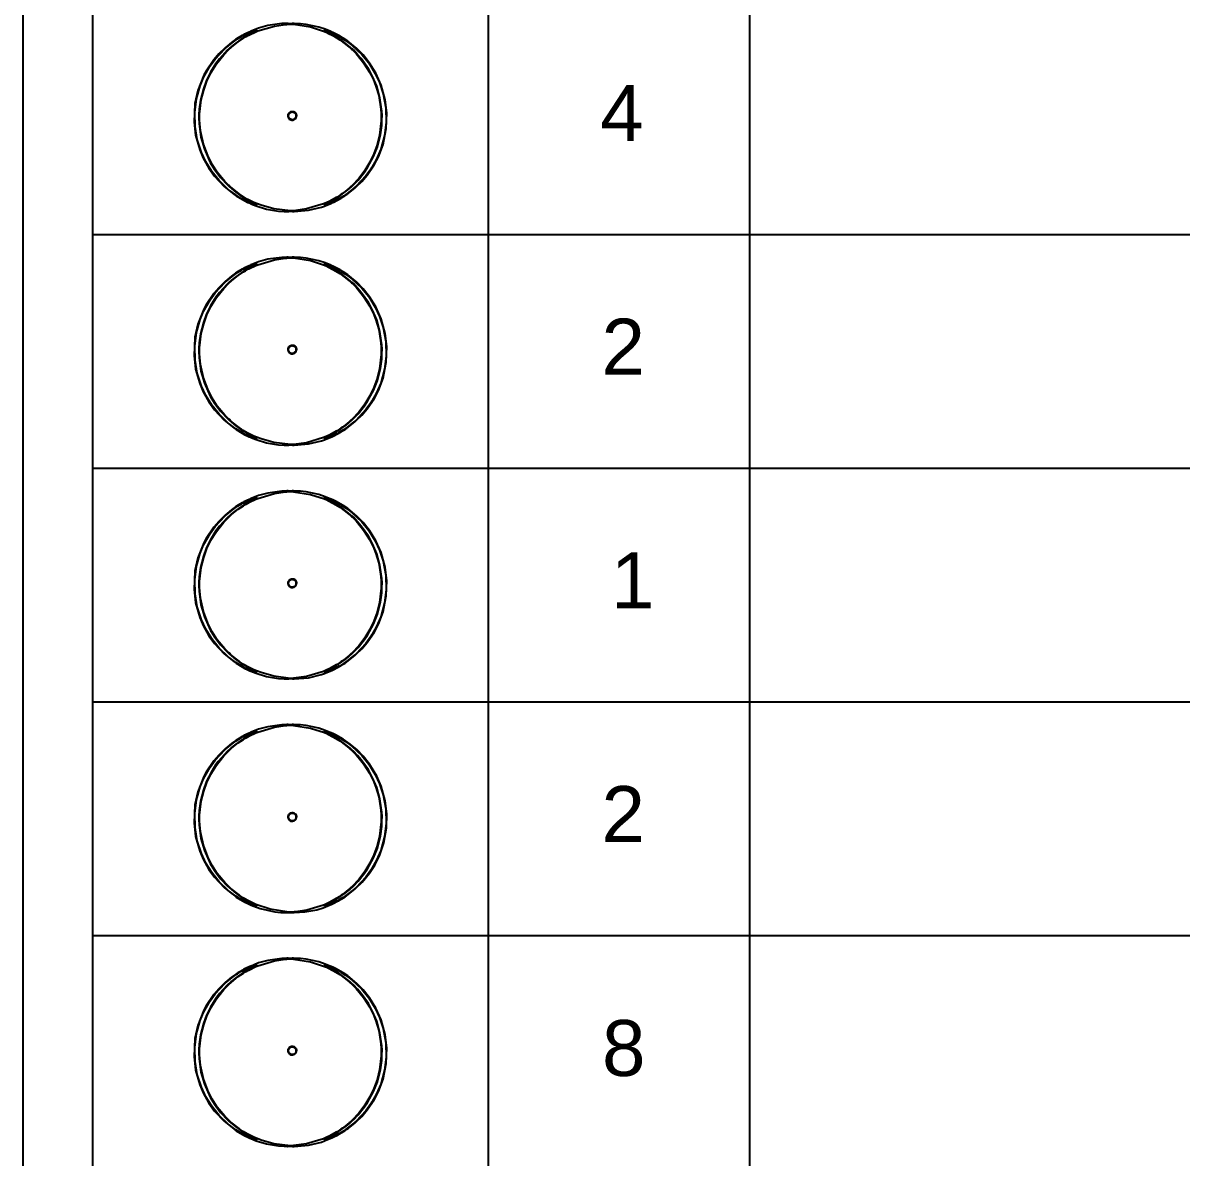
# Model space of a CAD drawing. Header units: millimetres. Extents: x 0 to 135, y -17 to 120.
# Drawn here: x 0 to 7.62, y 72.75 to 80.21 of the extents above; entities that cross this region are included whole.
import ezdxf

# ---------------------------------------------------------------- set-up
doc = ezdxf.new("R2010")
doc.units = ezdxf.units.MM
doc.layers.add('Plan View', color=7, linetype='Continuous')
doc.layers.add('Plant Legend', color=7, linetype='Continuous')
picture_1 = doc.add_image_def('image1.jpg', size_in_pixel=(8192, 8192))

# ---------------------------------------------------------------- blocks, each defined once
blk = doc.blocks.new('1')
at = {"flags": 1}
for tag in ['Export Name', 'Export Layer']:
    blk.add_attdef(tag, (0, 0), '', height=0.0254, dxfattribs=at)
at = {"layer": 'Plan View'}
image = blk.add_image(picture_1, insert=(0, 0), size_in_units=(120, 120), dxfattribs=dict(at, fade=50))
image.dxf.flags = 7
blk = doc.blocks.new('422')
at = {"layer": 'Plant Legend'}
for points in [[(0.4583, 119.2984), (21.053, 119.2984), (21.053, 6.5593), (0.4583, 6.5593)], [(1.7394, 78.9726), (1.7485, 78.9728), (1.7578, 78.9746), (1.7632, 78.9745), (1.7725, 78.9725), (1.7819, 78.9727), (1.8782, 78.9808), (1.9624, 79.001), (1.9825, 79.0088), (2.0066, 79.0189), (2.0083, 79.0194), (2.0189, 79.0235), (2.028, 79.0279), (2.0308, 79.0288), (2.044, 79.0343), (2.0644, 79.0449), (2.0925, 79.0609), (2.0975, 79.0644), (2.1176, 79.077), (2.1243, 79.0816), (2.1297, 79.085), (2.1376, 79.0909), (2.1844, 79.1282), (2.1911, 79.1348), (2.2272, 79.1696), (2.2634, 79.212), (2.3089, 79.2789), (2.3369, 79.3325), (2.3678, 79.414), (2.3892, 79.5183), (2.3929, 79.6212), (2.3823, 79.7082), (2.3556, 79.8045), (2.3208, 79.8821), (2.2794, 79.9489), (2.2363, 80.0024), (2.1951, 80.0443), (2.135, 80.0934), (2.1054, 80.1134), (2.0908, 80.1219), (2.0855, 80.1255), (2.0587, 80.1402), (2.0547, 80.142), (2.0373, 80.1509), (2.0306, 80.1535), (2.0253, 80.1552), (2.0238, 80.1562), (2.0091, 80.1629), (1.9865, 80.1716), (1.9451, 80.1865), (1.8621, 80.204), (1.8247, 80.208), (1.7819, 80.2088), (1.7766, 80.2097), (1.7699, 80.2096), (1.7605, 80.2078), (1.7538, 80.2077), (1.7445, 80.2097), (1.7351, 80.2095), (1.7017, 80.2086), (1.6094, 80.1958), (1.5479, 80.1789), (1.5154, 80.1655), (1.5104, 80.1633), (1.4983, 80.1589), (1.4917, 80.1554), (1.4524, 80.1375), (1.4449, 80.1328), (1.4246, 80.1214), (1.4155, 80.1155), (1.3978, 80.104), (1.3713, 80.0853), (1.3293, 80.0505), (1.3259, 80.0474), (1.2868, 80.0091), (1.2547, 79.9716), (1.2042, 79.8966), (1.1892, 79.8687), (1.1492, 79.7684), (1.1303, 79.6828), (1.1241, 79.5611), (1.1347, 79.4741), (1.1614, 79.3778), (1.1841, 79.3242), (1.2216, 79.2572), (1.259, 79.2051), (1.3219, 79.138), (1.3874, 79.0849), (1.4021, 79.0753), (1.4115, 79.0689), (1.4583, 79.0421), (1.477, 79.0326), (1.4863, 79.0288), (1.4917, 79.027), (1.4984, 79.0234), (1.5332, 79.0095), (1.6, 78.9885), (1.6789, 78.9755), (1.7164, 78.9732), (1.7351, 78.9735)], [(1.7578, 78.9765), (1.6495, 78.9902), (1.5653, 79.0142), (1.5184, 79.0319), (1.4917, 79.0453), (1.4902, 79.0462), (1.4743, 79.0547), (1.4476, 79.0706), (1.4275, 79.084), (1.4207, 79.089), (1.374, 79.1253), (1.366, 79.1319), (1.3564, 79.1411), (1.3526, 79.1441), (1.3267, 79.1706), (1.2773, 79.2308), (1.2437, 79.2829), (1.2143, 79.3404), (1.186, 79.4166), (1.167, 79.5036), (1.1607, 79.5744), (1.1608, 79.6132), (1.1716, 79.7068), (1.1876, 79.771), (1.2089, 79.8299), (1.2355, 79.8847), (1.2716, 79.9436), (1.3196, 80.0037), (1.3526, 80.0379), (1.37, 80.0538), (1.4155, 80.0899), (1.4489, 80.1125), (1.4623, 80.1209), (1.4827, 80.1321), (1.4837, 80.1328), (1.5305, 80.1554), (1.5439, 80.1604), (1.6535, 80.1928), (1.711, 80.2017), (1.7592, 80.2056), (1.7779, 80.2046), (1.8902, 80.1869), (1.9825, 80.1569), (2.0012, 80.149), (2.0052, 80.1468), (2.0427, 80.1275), (2.0841, 80.1023), (2.0922, 80.096), (2.143, 80.0569), (2.1523, 80.049), (2.1604, 80.0412), (2.1644, 80.0381), (2.1903, 80.0117), (2.2397, 79.9516), (2.2785, 79.8901), (2.3016, 79.8446), (2.3205, 79.7978), (2.3392, 79.7349), (2.3537, 79.6467), (2.3556, 79.6157), (2.3562, 79.5691), (2.3454, 79.4755), (2.3295, 79.4113), (2.3081, 79.3524), (2.2816, 79.2976), (2.2482, 79.2428), (2.2081, 79.1906), (2.1644, 79.1443), (2.1561, 79.1371), (2.1496, 79.1304), (2.1443, 79.1264), (2.1176, 79.1045), (2.1002, 79.0914), (2.0907, 79.085), (2.0654, 79.0681), (2.06, 79.0649), (2.0173, 79.0413), (1.9985, 79.0319), (1.9758, 79.0226), (1.8635, 78.9894), (1.7779, 78.9777)], [(1.5278, 79.0164), (1.5091, 79.0226), (1.4917, 79.0293), (1.469, 79.0409), (1.4609, 79.0442), (1.4502, 79.0502), (1.4382, 79.0569), (1.3981, 79.0815), (1.3553, 79.1134), (1.3497, 79.1184), (1.2894, 79.1759), (1.241, 79.2361), (1.2022, 79.299), (1.1726, 79.3618), (1.1456, 79.4461), (1.1313, 79.5316), (1.1291, 79.6239), (1.1409, 79.7149), (1.1649, 79.8005), (1.1874, 79.8539), (1.23, 79.9302), (1.2633, 79.9756), (1.3285, 80.046), (1.374, 80.0831), (1.4021, 80.1032), (1.4101, 80.1086), (1.4369, 80.1247), (1.4436, 80.1282), (1.4917, 80.1526), (1.4984, 80.1551), (1.5091, 80.1599), (1.5171, 80.1625), (1.5305, 80.1665), (1.5332, 80.1665), (1.5345, 80.166), (1.5352, 80.1655), (1.5345, 80.1641), (1.5332, 80.1626), (1.5265, 80.1585), (1.4777, 80.1334), (1.4528, 80.1187), (1.3981, 80.0811), (1.3927, 80.0767), (1.37, 80.0582), (1.366, 80.0541), (1.3566, 80.0465), (1.3513, 80.0409), (1.3419, 80.0331), (1.2924, 79.9781), (1.2683, 79.9462), (1.2323, 79.8887), (1.2067, 79.8366), (1.1854, 79.7803), (1.1667, 79.7055), (1.1584, 79.6453), (1.1567, 79.6092), (1.1561, 79.5771), (1.157, 79.5664), (1.1574, 79.549), (1.1698, 79.4608), (1.1923, 79.3819), (1.2309, 79.296), (1.259, 79.2493), (1.2991, 79.1959), (1.3433, 79.1478), (1.3554, 79.1371), (1.3981, 79.1009), (1.4222, 79.0834), (1.4329, 79.0767), (1.4463, 79.0676), (1.4516, 79.0645), (1.4704, 79.0529), (1.481, 79.0472), (1.5318, 79.0207), (1.5333, 79.0194), (1.5344, 79.0181), (1.5345, 79.0166), (1.5332, 79.0158), (1.5291, 79.016)], [(1.9825, 79.0163), (1.982, 79.0168), (1.9825, 79.0182), (1.9878, 79.0223), (2.0012, 79.0293), (2.0416, 79.0502), (2.0587, 79.0604), (2.0643, 79.0636), (2.0694, 79.067), (2.0748, 79.0703), (2.1189, 79.1011), (2.1243, 79.1055), (2.147, 79.124), (2.151, 79.1281), (2.1577, 79.1332), (2.1671, 79.1425), (2.1738, 79.1478), (2.2032, 79.1789), (2.246, 79.2321), (2.266, 79.2616), (2.3051, 79.3337), (2.3304, 79.3979), (2.3504, 79.4768), (2.3587, 79.5383), (2.3605, 79.5744), (2.3609, 79.6052), (2.3596, 79.6333), (2.3475, 79.7202), (2.3262, 79.7966), (2.2992, 79.8606), (2.2714, 79.9118), (2.2244, 79.9783), (2.2005, 80.0064), (2.1722, 80.0358), (2.1629, 80.0438), (2.159, 80.0479), (2.1508, 80.0545), (2.0971, 80.0973), (2.0801, 80.1085), (2.0439, 80.1308), (2.032, 80.1375), (1.9865, 80.1606), (1.9837, 80.1629), (1.9826, 80.1642), (1.9827, 80.1655), (1.9838, 80.1663), (1.9852, 80.1666), (1.9878, 80.1662), (2.0146, 80.1569), (2.0253, 80.1529), (2.028, 80.1515), (2.0388, 80.1455), (2.0534, 80.1394), (2.0641, 80.1334), (2.0721, 80.1291), (2.0761, 80.1267), (2.0908, 80.1185), (2.1216, 80.0986), (2.163, 80.0676), (2.2276, 80.0064), (2.2731, 79.9502), (2.3162, 79.8807), (2.3444, 79.8205), (2.3687, 79.747), (2.3854, 79.6547), (2.388, 79.5597), (2.3773, 79.4728), (2.3522, 79.3819), (2.3243, 79.3177), (2.2936, 79.2628), (2.287, 79.2521), (2.2538, 79.2067), (2.1885, 79.1362), (2.1826, 79.1318), (2.1764, 79.1258), (2.1323, 79.0912), (2.1069, 79.0736), (2.0801, 79.0575), (2.0681, 79.0508), (2.024, 79.0291), (2.0052, 79.0213), (1.9878, 79.016), (1.9852, 79.0157), (1.9838, 79.0158)], [(1.7665, 79.5744), (1.7732, 79.5744), (1.7839, 79.5771), (1.7899, 79.5814), (1.7939, 79.5852), (1.7966, 79.5892), (1.7993, 79.5977), (1.7994, 79.6052), (1.7972, 79.6132), (1.795, 79.6172), (1.7926, 79.6201), (1.7885, 79.6239), (1.7846, 79.6266), (1.7806, 79.6283), (1.7752, 79.6293), (1.7652, 79.6293), (1.7592, 79.6276), (1.7508, 79.6226), (1.7468, 79.6186), (1.7443, 79.6146), (1.742, 79.6079), (1.7415, 79.5999), (1.7432, 79.5918), (1.7445, 79.589), (1.7471, 79.5851), (1.7511, 79.5811), (1.7566, 79.5771), (1.7605, 79.5755), (1.7632, 79.5749)], [(1.7645, 79.577), (1.7592, 79.5793), (1.7538, 79.5831), (1.751, 79.5865), (1.7478, 79.5932), (1.7466, 79.5985), (1.7466, 79.6052), (1.7477, 79.6105), (1.7511, 79.6174), (1.7552, 79.6222), (1.7592, 79.6248), (1.7618, 79.6263), (1.7645, 79.6273), (1.7685, 79.6279), (1.7752, 79.6275), (1.7766, 79.6272), (1.7832, 79.6236), (1.7878, 79.6199), (1.7907, 79.6159), (1.7932, 79.6105), (1.7944, 79.6052), (1.7945, 79.5999), (1.7931, 79.5932), (1.7907, 79.5878), (1.7879, 79.5838), (1.7819, 79.5791), (1.7792, 79.5775), (1.7776, 79.5771), (1.7766, 79.5766), (1.7712, 79.576), (1.7672, 79.5762), (1.7659, 79.5764)], [(1.7394, 77.4351), (1.7485, 77.4353), (1.7578, 77.4371), (1.7632, 77.437), (1.7725, 77.4351), (1.7819, 77.4352), (1.8782, 77.4433), (1.9624, 77.4635), (1.9825, 77.4713), (2.0066, 77.4814), (2.0083, 77.4819), (2.0189, 77.486), (2.028, 77.4904), (2.0308, 77.4913), (2.044, 77.4968), (2.0644, 77.5074), (2.0925, 77.5234), (2.0975, 77.5269), (2.1176, 77.5395), (2.1243, 77.5441), (2.1297, 77.5475), (2.1376, 77.5534), (2.1844, 77.5907), (2.1911, 77.5973), (2.2272, 77.6321), (2.2634, 77.6745), (2.3089, 77.7414), (2.3369, 77.795), (2.3678, 77.8765), (2.3892, 77.9808), (2.3929, 78.0837), (2.3823, 78.1707), (2.3556, 78.267), (2.3208, 78.3446), (2.2794, 78.4114), (2.2363, 78.4649), (2.1951, 78.5068), (2.135, 78.5559), (2.1054, 78.5759), (2.0908, 78.5844), (2.0855, 78.588), (2.0587, 78.6027), (2.0547, 78.6045), (2.0373, 78.6134), (2.0306, 78.6161), (2.0253, 78.6177), (2.0238, 78.6187), (2.0091, 78.6254), (1.9865, 78.6341), (1.9451, 78.649), (1.8621, 78.6665), (1.8247, 78.6705), (1.7819, 78.6713), (1.7766, 78.6722), (1.7699, 78.6721), (1.7605, 78.6703), (1.7538, 78.6702), (1.7445, 78.6722), (1.7351, 78.6721), (1.7017, 78.6711), (1.6094, 78.6583), (1.5479, 78.6414), (1.5154, 78.628), (1.5104, 78.6258), (1.4983, 78.6214), (1.4917, 78.618), (1.4524, 78.6), (1.4449, 78.5953), (1.4246, 78.5839), (1.4155, 78.578), (1.3978, 78.5665), (1.3713, 78.5478), (1.3293, 78.513), (1.3259, 78.5099), (1.2868, 78.4716), (1.2547, 78.4341), (1.2042, 78.3591), (1.1892, 78.3312), (1.1492, 78.2309), (1.1303, 78.1453), (1.1241, 78.0236), (1.1347, 77.9366), (1.1614, 77.8403), (1.1841, 77.7867), (1.2216, 77.7197), (1.259, 77.6676), (1.3219, 77.6005), (1.3874, 77.5474), (1.4021, 77.5378), (1.4115, 77.5314), (1.4583, 77.5046), (1.477, 77.4951), (1.4863, 77.4913), (1.4917, 77.4895), (1.4984, 77.4859), (1.5332, 77.472), (1.6, 77.451), (1.6789, 77.438), (1.7164, 77.4357), (1.7351, 77.436)], [(1.5278, 77.4789), (1.5091, 77.4851), (1.4917, 77.4918), (1.469, 77.5034), (1.4609, 77.5067), (1.4502, 77.5127), (1.4382, 77.5194), (1.3981, 77.544), (1.3553, 77.576), (1.3497, 77.5809), (1.2894, 77.6384), (1.241, 77.6986), (1.2022, 77.7615), (1.1726, 77.8243), (1.1456, 77.9086), (1.1313, 77.9941), (1.1291, 78.0864), (1.1409, 78.1774), (1.1649, 78.263), (1.1874, 78.3164), (1.23, 78.3927), (1.2633, 78.4381), (1.3285, 78.5085), (1.374, 78.5456), (1.4021, 78.5657), (1.4101, 78.5711), (1.4369, 78.5872), (1.4436, 78.5907), (1.4917, 78.6151), (1.4984, 78.6176), (1.5091, 78.6224), (1.5171, 78.625), (1.5305, 78.629), (1.5332, 78.629), (1.5345, 78.6285), (1.5352, 78.628), (1.5345, 78.6266), (1.5332, 78.6251), (1.5265, 78.621), (1.4777, 78.5959), (1.4528, 78.5812), (1.3981, 78.5436), (1.3927, 78.5392), (1.37, 78.5207), (1.366, 78.5166), (1.3566, 78.509), (1.3513, 78.5034), (1.3419, 78.4956), (1.2924, 78.4406), (1.2683, 78.4087), (1.2323, 78.3512), (1.2067, 78.2991), (1.1854, 78.2428), (1.1667, 78.168), (1.1584, 78.1078), (1.1567, 78.0717), (1.1561, 78.0396), (1.157, 78.0289), (1.1574, 78.0115), (1.1698, 77.9233), (1.1923, 77.8444), (1.2309, 77.7585), (1.259, 77.7118), (1.2991, 77.6584), (1.3433, 77.6103), (1.3554, 77.5996), (1.3981, 77.5634), (1.4222, 77.5458), (1.4329, 77.5392), (1.4463, 77.5301), (1.4516, 77.527), (1.4704, 77.5154), (1.481, 77.5097), (1.5318, 77.4832), (1.5333, 77.4819), (1.5344, 77.4806), (1.5345, 77.4791), (1.5332, 77.4783), (1.5291, 77.4785)], [(1.7578, 77.439), (1.6495, 77.4527), (1.5653, 77.4767), (1.5184, 77.4944), (1.4917, 77.5078), (1.4902, 77.5087), (1.4743, 77.5172), (1.4476, 77.5331), (1.4275, 77.5465), (1.4207, 77.5515), (1.374, 77.5878), (1.366, 77.5944), (1.3564, 77.6036), (1.3526, 77.6066), (1.3267, 77.6331), (1.2773, 77.6932), (1.2437, 77.7454), (1.2143, 77.8029), (1.186, 77.8791), (1.167, 77.9661), (1.1607, 78.0369), (1.1608, 78.0757), (1.1716, 78.1693), (1.1876, 78.2335), (1.2089, 78.2924), (1.2355, 78.3472), (1.2716, 78.406), (1.3196, 78.4662), (1.3526, 78.5004), (1.37, 78.5163), (1.4155, 78.5524), (1.4489, 78.575), (1.4623, 78.5834), (1.4827, 78.5946), (1.4837, 78.5953), (1.5305, 78.6179), (1.5439, 78.6229), (1.6535, 78.6553), (1.711, 78.6642), (1.7592, 78.6681), (1.7779, 78.6671), (1.8902, 78.6494), (1.9825, 78.6194), (2.0012, 78.6115), (2.0052, 78.6093), (2.0427, 78.59), (2.0841, 78.5648), (2.0922, 78.5585), (2.143, 78.5194), (2.1523, 78.5115), (2.1604, 78.5037), (2.1644, 78.5006), (2.1903, 78.4743), (2.2397, 78.4141), (2.2785, 78.3526), (2.3016, 78.3071), (2.3205, 78.2603), (2.3392, 78.1974), (2.3537, 78.1092), (2.3556, 78.0782), (2.3562, 78.0316), (2.3454, 77.938), (2.3295, 77.8738), (2.3081, 77.8149), (2.2816, 77.7601), (2.2482, 77.7053), (2.2081, 77.6531), (2.1644, 77.6068), (2.1561, 77.5996), (2.1496, 77.5929), (2.1443, 77.5889), (2.1176, 77.567), (2.1002, 77.5539), (2.0907, 77.5475), (2.0654, 77.5306), (2.06, 77.5274), (2.0173, 77.5038), (1.9985, 77.4944), (1.9758, 77.4851), (1.8635, 77.4519), (1.7779, 77.4402)], [(1.9825, 77.4788), (1.982, 77.4793), (1.9825, 77.4807), (1.9878, 77.4848), (2.0012, 77.4918), (2.0416, 77.5127), (2.0587, 77.5229), (2.0643, 77.5261), (2.0694, 77.5295), (2.0748, 77.5328), (2.1189, 77.5636), (2.1243, 77.568), (2.147, 77.5865), (2.151, 77.5906), (2.1577, 77.5957), (2.1671, 77.605), (2.1738, 77.6103), (2.2032, 77.6414), (2.246, 77.6946), (2.266, 77.7241), (2.3051, 77.7962), (2.3304, 77.8604), (2.3504, 77.9393), (2.3587, 78.0008), (2.3605, 78.0369), (2.3609, 78.0677), (2.3596, 78.0958), (2.3475, 78.1827), (2.3262, 78.2591), (2.2992, 78.3231), (2.2714, 78.3743), (2.2244, 78.4408), (2.2005, 78.4689), (2.1722, 78.4983), (2.1629, 78.5063), (2.159, 78.5104), (2.1508, 78.517), (2.0971, 78.5598), (2.0801, 78.571), (2.0439, 78.5933), (2.032, 78.6), (1.9865, 78.6231), (1.9837, 78.6254), (1.9826, 78.6267), (1.9827, 78.628), (1.9838, 78.6288), (1.9852, 78.6291), (1.9878, 78.6287), (2.0146, 78.6194), (2.0253, 78.6154), (2.028, 78.614), (2.0388, 78.608), (2.0534, 78.6019), (2.0641, 78.5959), (2.0721, 78.5916), (2.0761, 78.5892), (2.0908, 78.581), (2.1216, 78.5611), (2.163, 78.5301), (2.2276, 78.4689), (2.2731, 78.4127), (2.3162, 78.3432), (2.3444, 78.283), (2.3687, 78.2095), (2.3854, 78.1172), (2.388, 78.0222), (2.3773, 77.9353), (2.3522, 77.8444), (2.3243, 77.7802), (2.2936, 77.7253), (2.287, 77.7146), (2.2538, 77.6692), (2.1885, 77.5987), (2.1826, 77.5943), (2.1764, 77.5883), (2.1323, 77.5537), (2.1069, 77.5361), (2.0801, 77.52), (2.0681, 77.5133), (2.024, 77.4916), (2.0052, 77.4838), (1.9878, 77.4785), (1.9852, 77.4782), (1.9838, 77.4783)], [(1.7665, 78.0369), (1.7732, 78.0369), (1.7839, 78.0396), (1.7899, 78.0439), (1.7939, 78.0477), (1.7966, 78.0517), (1.7993, 78.0602), (1.7994, 78.0677), (1.7972, 78.0757), (1.795, 78.0797), (1.7926, 78.0826), (1.7885, 78.0864), (1.7846, 78.0891), (1.7806, 78.0908), (1.7752, 78.0918), (1.7652, 78.0918), (1.7592, 78.0901), (1.7508, 78.0851), (1.7468, 78.0811), (1.7443, 78.0771), (1.742, 78.0704), (1.7415, 78.0624), (1.7432, 78.0543), (1.7445, 78.0515), (1.7471, 78.0476), (1.7511, 78.0436), (1.7566, 78.0396), (1.7605, 78.038), (1.7632, 78.0374)], [(1.7645, 78.0395), (1.7592, 78.0418), (1.7538, 78.0456), (1.751, 78.049), (1.7478, 78.0557), (1.7466, 78.061), (1.7466, 78.0677), (1.7477, 78.0731), (1.7511, 78.0799), (1.7552, 78.0847), (1.7592, 78.0873), (1.7618, 78.0888), (1.7645, 78.0898), (1.7685, 78.0904), (1.7752, 78.09), (1.7766, 78.0897), (1.7832, 78.0861), (1.7878, 78.0824), (1.7907, 78.0784), (1.7932, 78.0731), (1.7944, 78.0677), (1.7945, 78.0624), (1.7931, 78.0557), (1.7907, 78.0503), (1.7879, 78.0463), (1.7819, 78.0416), (1.7792, 78.04), (1.7776, 78.0396), (1.7766, 78.0391), (1.7712, 78.0385), (1.7672, 78.0387), (1.7659, 78.0389)], [(1.7394, 75.8976), (1.7485, 75.8978), (1.7578, 75.8997), (1.7632, 75.8995), (1.7725, 75.8976), (1.7819, 75.8977), (1.8782, 75.9058), (1.9624, 75.926), (1.9825, 75.9338), (2.0066, 75.9439), (2.0083, 75.9445), (2.0189, 75.9485), (2.028, 75.9529), (2.0308, 75.9538), (2.044, 75.9593), (2.0644, 75.9699), (2.0925, 75.9859), (2.0975, 75.9894), (2.1176, 76.002), (2.1243, 76.0066), (2.1297, 76.01), (2.1376, 76.0159), (2.1844, 76.0532), (2.1911, 76.0598), (2.2272, 76.0946), (2.2634, 76.137), (2.3089, 76.2039), (2.3369, 76.2575), (2.3678, 76.339), (2.3892, 76.4433), (2.3929, 76.5462), (2.3823, 76.6332), (2.3556, 76.7295), (2.3208, 76.8071), (2.2794, 76.8739), (2.2363, 76.9274), (2.1951, 76.9692), (2.135, 77.0184), (2.1054, 77.0384), (2.0908, 77.0469), (2.0855, 77.0505), (2.0587, 77.0652), (2.0547, 77.067), (2.0373, 77.0759), (2.0306, 77.0786), (2.0253, 77.0802), (2.0238, 77.0812), (2.0091, 77.0879), (1.9865, 77.0966), (1.9451, 77.1115), (1.8621, 77.129), (1.8247, 77.133), (1.7819, 77.1338), (1.7766, 77.1347), (1.7699, 77.1346), (1.7605, 77.1328), (1.7538, 77.1327), (1.7445, 77.1347), (1.7351, 77.1346), (1.7017, 77.1336), (1.6094, 77.1208), (1.5479, 77.1039), (1.5154, 77.0905), (1.5104, 77.0883), (1.4983, 77.0839), (1.4917, 77.0804), (1.4524, 77.0625), (1.4449, 77.0578), (1.4246, 77.0464), (1.4155, 77.0405), (1.3978, 77.029), (1.3713, 77.0103), (1.3293, 76.9755), (1.3259, 76.9724), (1.2868, 76.9341), (1.2547, 76.8966), (1.2042, 76.8216), (1.1892, 76.7937), (1.1492, 76.6934), (1.1303, 76.6078), (1.1241, 76.4861), (1.1347, 76.3991), (1.1614, 76.3028), (1.1841, 76.2492), (1.2216, 76.1822), (1.259, 76.1301), (1.3219, 76.063), (1.3874, 76.0099), (1.4021, 76.0003), (1.4115, 75.9939), (1.4583, 75.9671), (1.477, 75.9576), (1.4863, 75.9538), (1.4917, 75.952), (1.4984, 75.9484), (1.5332, 75.9345), (1.6, 75.9135), (1.6789, 75.9005), (1.7164, 75.8982), (1.7351, 75.8985)], [(1.5278, 75.9414), (1.5091, 75.9476), (1.4917, 75.9543), (1.469, 75.9659), (1.4609, 75.9692), (1.4502, 75.9753), (1.4382, 75.9819), (1.3981, 76.0065), (1.3553, 76.0385), (1.3497, 76.0434), (1.2894, 76.1009), (1.241, 76.1611), (1.2022, 76.224), (1.1726, 76.2868), (1.1456, 76.3711), (1.1313, 76.4566), (1.1291, 76.5489), (1.1409, 76.6399), (1.1649, 76.7255), (1.1874, 76.7789), (1.23, 76.8552), (1.2633, 76.9006), (1.3285, 76.971), (1.374, 77.0081), (1.4021, 77.0282), (1.4101, 77.0336), (1.4369, 77.0497), (1.4436, 77.0532), (1.4917, 77.0776), (1.4984, 77.0801), (1.5091, 77.0849), (1.5171, 77.0875), (1.5305, 77.0915), (1.5332, 77.0915), (1.5345, 77.091), (1.5352, 77.0905), (1.5345, 77.0891), (1.5332, 77.0876), (1.5265, 77.0835), (1.4777, 77.0584), (1.4528, 77.0437), (1.3981, 77.0061), (1.3927, 77.0017), (1.37, 76.9832), (1.366, 76.9791), (1.3566, 76.9715), (1.3513, 76.966), (1.3419, 76.9581), (1.2924, 76.9031), (1.2683, 76.8712), (1.2323, 76.8137), (1.2067, 76.7616), (1.1854, 76.7053), (1.1667, 76.6305), (1.1584, 76.5703), (1.1567, 76.5342), (1.1561, 76.5021), (1.157, 76.4914), (1.1574, 76.474), (1.1698, 76.3858), (1.1923, 76.3069), (1.2309, 76.221), (1.259, 76.1743), (1.2991, 76.1209), (1.3433, 76.0728), (1.3554, 76.0621), (1.3981, 76.0259), (1.4222, 76.0083), (1.4329, 76.0017), (1.4463, 75.9926), (1.4516, 75.9895), (1.4704, 75.9779), (1.481, 75.9722), (1.5318, 75.9457), (1.5333, 75.9445), (1.5344, 75.9431), (1.5345, 75.9416), (1.5332, 75.9408), (1.5291, 75.941)], [(1.7578, 75.9015), (1.6495, 75.9152), (1.5653, 75.9392), (1.5184, 75.9569), (1.4917, 75.9703), (1.4902, 75.9712), (1.4743, 75.9797), (1.4476, 75.9956), (1.4275, 76.009), (1.4207, 76.014), (1.374, 76.0503), (1.366, 76.0569), (1.3564, 76.0661), (1.3526, 76.0691), (1.3267, 76.0956), (1.2773, 76.1557), (1.2437, 76.2079), (1.2143, 76.2654), (1.186, 76.3416), (1.167, 76.4286), (1.1607, 76.4994), (1.1608, 76.5382), (1.1716, 76.6318), (1.1876, 76.696), (1.2089, 76.7549), (1.2355, 76.8097), (1.2716, 76.8685), (1.3196, 76.9287), (1.3526, 76.9629), (1.37, 76.9788), (1.4155, 77.0149), (1.4489, 77.0375), (1.4623, 77.0459), (1.4827, 77.0571), (1.4837, 77.0578), (1.5305, 77.0804), (1.5439, 77.0854), (1.6535, 77.1178), (1.711, 77.1267), (1.7592, 77.1306), (1.7779, 77.1296), (1.8902, 77.1119), (1.9825, 77.0819), (2.0012, 77.074), (2.0052, 77.0718), (2.0427, 77.0525), (2.0841, 77.0273), (2.0922, 77.021), (2.143, 76.9819), (2.1523, 76.974), (2.1604, 76.9662), (2.1644, 76.9631), (2.1903, 76.9368), (2.2397, 76.8766), (2.2785, 76.8151), (2.3016, 76.7696), (2.3205, 76.7228), (2.3392, 76.6599), (2.3537, 76.5717), (2.3556, 76.5407), (2.3562, 76.4941), (2.3454, 76.4005), (2.3295, 76.3363), (2.3081, 76.2774), (2.2816, 76.2226), (2.2482, 76.1678), (2.2081, 76.1156), (2.1644, 76.0693), (2.1561, 76.0621), (2.1496, 76.0555), (2.1443, 76.0514), (2.1176, 76.0295), (2.1002, 76.0164), (2.0907, 76.01), (2.0654, 75.9931), (2.06, 75.9899), (2.0173, 75.9663), (1.9985, 75.9569), (1.9758, 75.9476), (1.8635, 75.9144), (1.7779, 75.9027)], [(1.9825, 75.9413), (1.982, 75.9418), (1.9825, 75.9432), (1.9878, 75.9473), (2.0012, 75.9543), (2.0416, 75.9752), (2.0587, 75.9854), (2.0643, 75.9886), (2.0694, 75.992), (2.0748, 75.9953), (2.1189, 76.0261), (2.1243, 76.0305), (2.147, 76.049), (2.151, 76.0531), (2.1577, 76.0582), (2.1671, 76.0675), (2.1738, 76.0728), (2.2032, 76.1039), (2.246, 76.1571), (2.266, 76.1866), (2.3051, 76.2587), (2.3304, 76.3229), (2.3504, 76.4018), (2.3587, 76.4633), (2.3605, 76.4994), (2.3609, 76.5302), (2.3596, 76.5583), (2.3475, 76.6452), (2.3262, 76.7216), (2.2992, 76.7856), (2.2714, 76.8368), (2.2244, 76.9033), (2.2005, 76.9314), (2.1722, 76.9608), (2.1629, 76.9688), (2.159, 76.9729), (2.1508, 76.9795), (2.0971, 77.0223), (2.0801, 77.0335), (2.0439, 77.0558), (2.032, 77.0625), (1.9865, 77.0856), (1.9837, 77.0879), (1.9826, 77.0892), (1.9827, 77.0905), (1.9838, 77.0913), (1.9852, 77.0916), (1.9878, 77.0912), (2.0146, 77.0819), (2.0253, 77.0779), (2.028, 77.0765), (2.0388, 77.0705), (2.0534, 77.0644), (2.0641, 77.0584), (2.0721, 77.0541), (2.0761, 77.0517), (2.0908, 77.0435), (2.1216, 77.0236), (2.163, 76.9926), (2.2276, 76.9314), (2.2731, 76.8752), (2.3162, 76.8057), (2.3444, 76.7455), (2.3687, 76.672), (2.3854, 76.5797), (2.388, 76.4847), (2.3773, 76.3978), (2.3522, 76.3069), (2.3243, 76.2427), (2.2936, 76.1878), (2.287, 76.1771), (2.2538, 76.1317), (2.1885, 76.0612), (2.1826, 76.0568), (2.1764, 76.0508), (2.1323, 76.0162), (2.1069, 75.9986), (2.0801, 75.9825), (2.0681, 75.9758), (2.024, 75.9541), (2.0052, 75.9463), (1.9878, 75.941), (1.9852, 75.9407), (1.9838, 75.9408)], [(1.7665, 76.4994), (1.7732, 76.4994), (1.7839, 76.5021), (1.7899, 76.5064), (1.7939, 76.5102), (1.7966, 76.5142), (1.7993, 76.5227), (1.7994, 76.5302), (1.7972, 76.5382), (1.795, 76.5422), (1.7926, 76.5451), (1.7885, 76.5489), (1.7846, 76.5516), (1.7806, 76.5533), (1.7752, 76.5543), (1.7652, 76.5543), (1.7592, 76.5527), (1.7508, 76.5476), (1.7468, 76.5436), (1.7443, 76.5396), (1.742, 76.5329), (1.7415, 76.5248), (1.7432, 76.5168), (1.7445, 76.514), (1.7471, 76.5101), (1.7511, 76.5061), (1.7566, 76.5021), (1.7605, 76.5005), (1.7632, 76.4999)], [(1.7645, 76.502), (1.7592, 76.5043), (1.7538, 76.5081), (1.751, 76.5115), (1.7478, 76.5182), (1.7466, 76.5235), (1.7466, 76.5302), (1.7477, 76.5356), (1.7511, 76.5424), (1.7552, 76.5472), (1.7592, 76.5498), (1.7618, 76.5513), (1.7645, 76.5523), (1.7685, 76.5529), (1.7752, 76.5525), (1.7766, 76.5522), (1.7832, 76.5486), (1.7878, 76.5449), (1.7907, 76.5409), (1.7932, 76.5356), (1.7944, 76.5302), (1.7945, 76.5248), (1.7931, 76.5182), (1.7907, 76.5128), (1.7879, 76.5088), (1.7819, 76.5041), (1.7792, 76.5025), (1.7776, 76.5021), (1.7766, 76.5016), (1.7712, 76.501), (1.7672, 76.5012), (1.7659, 76.5014)], [(1.7394, 74.3601), (1.7485, 74.3603), (1.7578, 74.3621), (1.7632, 74.362), (1.7725, 74.36), (1.7819, 74.3602), (1.8541, 74.3648), (1.9317, 74.3796), (1.9731, 74.3923), (2.0189, 74.411), (2.0253, 74.4143), (2.0293, 74.4159), (2.0308, 74.4163), (2.044, 74.4218), (2.0644, 74.4324), (2.0748, 74.4384), (2.0762, 74.439), (2.0925, 74.4484), (2.0975, 74.4519), (2.1176, 74.4645), (2.1243, 74.4692), (2.1297, 74.4725), (2.1376, 74.4784), (2.1844, 74.5157), (2.1911, 74.5223), (2.2303, 74.5607), (2.2795, 74.6209), (2.3128, 74.6731), (2.3463, 74.7413), (2.373, 74.8203), (2.3905, 74.9178), (2.3928, 75.0101), (2.3823, 75.0957), (2.3556, 75.192), (2.3262, 75.259), (2.2794, 75.3364), (2.2363, 75.3899), (2.1965, 75.4306), (2.151, 75.4688), (2.1054, 75.5009), (2.0908, 75.5094), (2.0855, 75.513), (2.0587, 75.5277), (2.0547, 75.5295), (2.0373, 75.5384), (2.0306, 75.5411), (2.0253, 75.5427), (2.0238, 75.5437), (2.0091, 75.5504), (1.9865, 75.5591), (1.9451, 75.574), (1.8621, 75.5915), (1.8247, 75.5955), (1.7819, 75.5963), (1.7766, 75.5972), (1.7699, 75.5971), (1.7605, 75.5953), (1.7538, 75.5952), (1.7445, 75.5972), (1.7351, 75.5971), (1.7017, 75.5961), (1.6094, 75.5833), (1.5479, 75.5664), (1.5154, 75.553), (1.5104, 75.5508), (1.4983, 75.5464), (1.4917, 75.5429), (1.4524, 75.525), (1.4449, 75.5203), (1.4206, 75.5062), (1.3994, 75.4928), (1.3713, 75.4728), (1.3293, 75.438), (1.3259, 75.4349), (1.2868, 75.3966), (1.2547, 75.3591), (1.2042, 75.2841), (1.1892, 75.2562), (1.1492, 75.1559), (1.1303, 75.0703), (1.1241, 74.9486), (1.1347, 74.8616), (1.1614, 74.7653), (1.1841, 74.7117), (1.2216, 74.6447), (1.259, 74.5926), (1.3219, 74.5255), (1.3676, 74.4872), (1.3915, 74.4698), (1.4021, 74.4628), (1.4583, 74.4296), (1.477, 74.4201), (1.4863, 74.4163), (1.4917, 74.4145), (1.4944, 74.4132), (1.4957, 74.4123), (1.5118, 74.4055), (1.5131, 74.4051), (1.5146, 74.4043), (1.5171, 74.4035), (1.5586, 74.3873), (1.6549, 74.3657), (1.695, 74.3618), (1.7351, 74.361)], [(1.5278, 74.4039), (1.5091, 74.4101), (1.4917, 74.4168), (1.4716, 74.4273), (1.4609, 74.4317), (1.4502, 74.4378), (1.4235, 74.453), (1.3981, 74.469), (1.3553, 74.501), (1.3497, 74.5059), (1.2894, 74.5634), (1.241, 74.6236), (1.2022, 74.6865), (1.1726, 74.7493), (1.1456, 74.8336), (1.1313, 74.9192), (1.1291, 75.0114), (1.1409, 75.1024), (1.1649, 75.188), (1.1874, 75.2414), (1.23, 75.3177), (1.2633, 75.3631), (1.3285, 75.4335), (1.374, 75.4706), (1.4021, 75.4907), (1.4369, 75.5122), (1.4436, 75.5157), (1.4917, 75.5401), (1.4984, 75.5426), (1.5118, 75.5484), (1.5305, 75.554), (1.5332, 75.554), (1.5345, 75.5535), (1.5352, 75.553), (1.5345, 75.5516), (1.5332, 75.5501), (1.5265, 75.546), (1.4777, 75.521), (1.4528, 75.5062), (1.3981, 75.4686), (1.3927, 75.4642), (1.37, 75.4457), (1.366, 75.4416), (1.3566, 75.434), (1.3513, 75.4285), (1.3419, 75.4206), (1.2831, 75.3537), (1.2683, 75.3337), (1.2359, 75.2829), (1.2067, 75.2241), (1.1854, 75.1678), (1.1667, 75.093), (1.1584, 75.0328), (1.1567, 74.9967), (1.1561, 74.9646), (1.157, 74.9539), (1.1574, 74.9365), (1.1698, 74.8483), (1.1922, 74.7694), (1.2309, 74.6835), (1.259, 74.6368), (1.2991, 74.5834), (1.3433, 74.5353), (1.3554, 74.5246), (1.3981, 74.4884), (1.4262, 74.4683), (1.4329, 74.4642), (1.4463, 74.4551), (1.4704, 74.4404), (1.481, 74.4347), (1.5318, 74.4082), (1.5333, 74.407), (1.5344, 74.4056), (1.5345, 74.4041), (1.5332, 74.4033), (1.5291, 74.4035)], [(1.7578, 74.364), (1.7351, 74.3652), (1.6254, 74.3832), (1.5305, 74.4143), (1.5131, 74.4221), (1.4743, 74.4422), (1.4476, 74.4581), (1.4275, 74.4715), (1.4207, 74.4765), (1.374, 74.5128), (1.3647, 74.5207), (1.3564, 74.5286), (1.3499, 74.5343), (1.3267, 74.5581), (1.2773, 74.6182), (1.2437, 74.6704), (1.2143, 74.7279), (1.186, 74.8041), (1.167, 74.8911), (1.1607, 74.9619), (1.1608, 75.0007), (1.1716, 75.0943), (1.1876, 75.1585), (1.2089, 75.2174), (1.2355, 75.2722), (1.2716, 75.331), (1.3196, 75.3912), (1.3526, 75.4254), (1.37, 75.4413), (1.4155, 75.4774), (1.4489, 75.5), (1.4623, 75.5084), (1.4827, 75.5196), (1.4837, 75.5203), (1.5305, 75.5429), (1.5439, 75.5479), (1.6535, 75.5803), (1.7097, 75.5891), (1.7592, 75.5931), (1.7779, 75.5921), (1.8902, 75.5744), (1.9825, 75.5444), (2.0012, 75.5365), (2.0052, 75.5343), (2.0427, 75.515), (2.0841, 75.4898), (2.0922, 75.4835), (2.143, 75.4444), (2.1523, 75.4365), (2.1604, 75.4287), (2.1644, 75.4256), (2.1903, 75.3993), (2.2048, 75.3832), (2.2396, 75.3391), (2.2785, 75.2776), (2.3016, 75.2321), (2.3205, 75.1853), (2.3392, 75.1224), (2.3537, 75.0342), (2.3556, 75.0032), (2.3562, 74.9566), (2.3454, 74.863), (2.3295, 74.7988), (2.3081, 74.7399), (2.2816, 74.6851), (2.2482, 74.6303), (2.2081, 74.5781), (2.1654, 74.5327), (2.1561, 74.5246), (2.1496, 74.5179), (2.1002, 74.4789), (2.0907, 74.4725), (2.0868, 74.4693), (2.06, 74.4524), (2.0173, 74.4288), (1.9865, 74.4143), (1.9758, 74.4101), (1.8662, 74.3774), (1.806, 74.368)], [(1.9825, 74.4038), (1.982, 74.4043), (1.9825, 74.4057), (1.9878, 74.4098), (1.9959, 74.4139), (2.0012, 74.4168), (2.0416, 74.4377), (2.0587, 74.4479), (2.0643, 74.4511), (2.0694, 74.4545), (2.1176, 74.4875), (2.1243, 74.493), (2.147, 74.5115), (2.151, 74.5156), (2.1577, 74.5207), (2.1657, 74.5287), (2.1738, 74.5353), (2.2032, 74.5664), (2.246, 74.6196), (2.266, 74.6491), (2.3051, 74.7212), (2.3304, 74.7854), (2.3504, 74.8643), (2.3587, 74.9258), (2.3605, 74.9619), (2.3609, 74.9927), (2.3596, 75.0208), (2.3472, 75.109), (2.3262, 75.1841), (2.2992, 75.2481), (2.2714, 75.2993), (2.2244, 75.3658), (2.2005, 75.3939), (2.1722, 75.4233), (2.1629, 75.4314), (2.159, 75.4354), (2.1508, 75.442), (2.0971, 75.4848), (2.0801, 75.496), (2.0439, 75.5183), (2.032, 75.525), (1.9865, 75.5481), (1.9837, 75.5504), (1.9826, 75.5517), (1.9827, 75.553), (1.9838, 75.5538), (1.9852, 75.5541), (1.9878, 75.5537), (2.0079, 75.5471), (2.0253, 75.5404), (2.028, 75.539), (2.0388, 75.533), (2.0534, 75.5269), (2.0641, 75.5209), (2.0721, 75.5166), (2.0761, 75.5142), (2.0908, 75.506), (2.1216, 75.4861), (2.163, 75.4551), (2.2276, 75.3939), (2.2731, 75.3377), (2.3162, 75.2682), (2.3444, 75.208), (2.3687, 75.1345), (2.3854, 75.0422), (2.388, 74.9472), (2.3773, 74.8603), (2.3522, 74.7694), (2.3243, 74.7052), (2.287, 74.6396), (2.2538, 74.5942), (2.1885, 74.5237), (2.1826, 74.5193), (2.1764, 74.5133), (2.1323, 74.4787), (2.1042, 74.4596), (2.0962, 74.4544), (2.0775, 74.4436), (2.0681, 74.4383), (2.029, 74.419), (2.028, 74.4183), (2.0052, 74.4088), (1.9878, 74.4035), (1.9852, 74.4032), (1.9838, 74.4033)], [(1.7652, 74.9619), (1.7732, 74.9619), (1.7839, 74.9646), (1.7899, 74.9688), (1.7939, 74.9727), (1.7966, 74.9767), (1.7993, 74.9852), (1.7994, 74.9927), (1.7972, 75.0007), (1.795, 75.0047), (1.7926, 75.0076), (1.7859, 75.0133), (1.7817, 75.0154), (1.7752, 75.0168), (1.7665, 75.0168), (1.7598, 75.0154), (1.7546, 75.0128), (1.7485, 75.0081), (1.7458, 75.0047), (1.7431, 74.9993), (1.7418, 74.994), (1.7415, 74.9874), (1.7432, 74.9793), (1.7445, 74.9765), (1.7471, 74.9726), (1.7511, 74.9686), (1.7566, 74.9646), (1.7605, 74.963)], [(1.7645, 74.9645), (1.7592, 74.9668), (1.7538, 74.9706), (1.751, 74.974), (1.7478, 74.9807), (1.7466, 74.986), (1.7466, 74.9927), (1.7478, 74.9981), (1.7502, 75.0034), (1.7529, 75.0074), (1.7565, 75.0107), (1.7618, 75.0138), (1.7645, 75.0148), (1.7685, 75.0154), (1.7752, 75.015), (1.7766, 75.0147), (1.7819, 75.012), (1.7878, 75.0074), (1.7907, 75.0034), (1.7932, 74.9981), (1.7944, 74.9927), (1.7945, 74.9874), (1.7931, 74.9807), (1.7907, 74.9753), (1.7872, 74.9706), (1.7819, 74.9666), (1.7792, 74.965), (1.7776, 74.9646), (1.7766, 74.9641), (1.7699, 74.9635), (1.7659, 74.964)], [(1.7394, 72.8226), (1.7485, 72.8228), (1.7578, 72.8246), (1.7632, 72.8245), (1.7725, 72.8225), (1.7819, 72.8227), (1.8782, 72.8308), (1.9624, 72.851), (1.9825, 72.8588), (2.0066, 72.8689), (2.0083, 72.8694), (2.0189, 72.8735), (2.028, 72.8779), (2.0308, 72.8788), (2.044, 72.8843), (2.0644, 72.8949), (2.0925, 72.9109), (2.0975, 72.9144), (2.1176, 72.927), (2.1243, 72.9316), (2.1297, 72.935), (2.1376, 72.9409), (2.1844, 72.9782), (2.1911, 72.9848), (2.2272, 73.0196), (2.2634, 73.062), (2.3089, 73.1289), (2.3369, 73.1824), (2.3678, 73.264), (2.3892, 73.3683), (2.3929, 73.4713), (2.3823, 73.5582), (2.3556, 73.6545), (2.3208, 73.7321), (2.2794, 73.7989), (2.2363, 73.8524), (2.1951, 73.8942), (2.135, 73.9434), (2.1054, 73.9634), (2.0908, 73.9719), (2.0855, 73.9755), (2.0587, 73.9902), (2.0547, 73.992), (2.0373, 74.0009), (2.0306, 74.0035), (2.0253, 74.0052), (2.0238, 74.0062), (2.0091, 74.0129), (1.9865, 74.0216), (1.9451, 74.0365), (1.8621, 74.054), (1.8247, 74.058), (1.7819, 74.0588), (1.7766, 74.0597), (1.7699, 74.0596), (1.7605, 74.0578), (1.7538, 74.0577), (1.7445, 74.0597), (1.7351, 74.0596), (1.7017, 74.0586), (1.6094, 74.0458), (1.5479, 74.0289), (1.5154, 74.0155), (1.5104, 74.0133), (1.4983, 74.0089), (1.4917, 74.0054), (1.4524, 73.9875), (1.4449, 73.9828), (1.4246, 73.9714), (1.4155, 73.9655), (1.3978, 73.954), (1.3713, 73.9353), (1.3293, 73.9005), (1.3259, 73.8974), (1.2868, 73.8591), (1.2547, 73.8216), (1.2042, 73.7466), (1.1892, 73.7187), (1.1492, 73.6184), (1.1303, 73.5328), (1.1241, 73.4111), (1.1347, 73.3241), (1.1614, 73.2278), (1.1841, 73.1742), (1.2216, 73.1072), (1.259, 73.0551), (1.3219, 72.988), (1.3874, 72.9349), (1.4021, 72.9253), (1.4115, 72.9189), (1.4583, 72.8921), (1.477, 72.8826), (1.4863, 72.8788), (1.4917, 72.877), (1.4984, 72.8734), (1.5332, 72.8595), (1.6, 72.8385), (1.6789, 72.8255), (1.7164, 72.8232), (1.7351, 72.8235)], [(1.7578, 72.8265), (1.6495, 72.8402), (1.5653, 72.8642), (1.5184, 72.882), (1.4917, 72.8953), (1.4902, 72.8962), (1.4743, 72.9047), (1.4476, 72.9206), (1.4275, 72.934), (1.4207, 72.939), (1.374, 72.9753), (1.366, 72.9819), (1.3564, 72.9911), (1.3526, 72.9941), (1.3267, 73.0206), (1.2773, 73.0807), (1.2437, 73.1329), (1.2143, 73.1904), (1.186, 73.2666), (1.167, 73.3536), (1.1607, 73.4244), (1.1608, 73.4632), (1.1716, 73.5568), (1.1876, 73.621), (1.2089, 73.6799), (1.2355, 73.7347), (1.2716, 73.7935), (1.3196, 73.8537), (1.3526, 73.8879), (1.37, 73.9038), (1.4155, 73.9399), (1.4489, 73.9625), (1.4623, 73.9709), (1.4827, 73.9821), (1.4837, 73.9828), (1.5305, 74.0054), (1.5439, 74.0104), (1.6535, 74.0428), (1.711, 74.0517), (1.7592, 74.0556), (1.7779, 74.0546), (1.8902, 74.0369), (1.9825, 74.0069), (2.0012, 73.999), (2.0052, 73.9968), (2.0427, 73.9775), (2.0841, 73.9523), (2.0922, 73.946), (2.143, 73.9069), (2.1523, 73.899), (2.1604, 73.8912), (2.1644, 73.8881), (2.1903, 73.8617), (2.2397, 73.8016), (2.2785, 73.7401), (2.3016, 73.6946), (2.3205, 73.6478), (2.3392, 73.5849), (2.3537, 73.4967), (2.3556, 73.4657), (2.3562, 73.4191), (2.3454, 73.3255), (2.3295, 73.2613), (2.3081, 73.2024), (2.2816, 73.1476), (2.2482, 73.0928), (2.2081, 73.0406), (2.1644, 72.9943), (2.1561, 72.9871), (2.1496, 72.9804), (2.1443, 72.9764), (2.1176, 72.9545), (2.1002, 72.9414), (2.0907, 72.935), (2.0654, 72.9181), (2.06, 72.9149), (2.0173, 72.8913), (1.9985, 72.882), (1.9758, 72.8726), (1.8635, 72.8394), (1.7779, 72.8277)], [(1.5278, 72.8664), (1.5091, 72.8726), (1.4917, 72.8793), (1.469, 72.8909), (1.4609, 72.8942), (1.4502, 72.9002), (1.4382, 72.9069), (1.3981, 72.9315), (1.3553, 72.9635), (1.3497, 72.9684), (1.2894, 73.0259), (1.241, 73.0861), (1.2022, 73.1489), (1.1726, 73.2118), (1.1456, 73.2961), (1.1313, 73.3816), (1.1291, 73.4739), (1.1409, 73.5649), (1.1649, 73.6505), (1.1874, 73.7039), (1.23, 73.7802), (1.2633, 73.8256), (1.3285, 73.896), (1.374, 73.9331), (1.4021, 73.9532), (1.4101, 73.9586), (1.4369, 73.9747), (1.4436, 73.9782), (1.4917, 74.0026), (1.4984, 74.0051), (1.5091, 74.0099), (1.5171, 74.0125), (1.5305, 74.0165), (1.5332, 74.0165), (1.5345, 74.016), (1.5352, 74.0155), (1.5345, 74.0141), (1.5332, 74.0126), (1.5265, 74.0085), (1.4777, 73.9835), (1.4528, 73.9687), (1.3981, 73.9311), (1.3927, 73.9267), (1.37, 73.9082), (1.366, 73.9041), (1.3566, 73.8965), (1.3513, 73.891), (1.3419, 73.8831), (1.2924, 73.8281), (1.2683, 73.7962), (1.2323, 73.7387), (1.2067, 73.6866), (1.1854, 73.6303), (1.1667, 73.5555), (1.1584, 73.4953), (1.1567, 73.4592), (1.1561, 73.4271), (1.157, 73.4164), (1.1574, 73.399), (1.1698, 73.3108), (1.1923, 73.2319), (1.2309, 73.146), (1.259, 73.0993), (1.2991, 73.0459), (1.3433, 72.9978), (1.3554, 72.9871), (1.3981, 72.9509), (1.4222, 72.9333), (1.4329, 72.9267), (1.4463, 72.9176), (1.4516, 72.9145), (1.4704, 72.9029), (1.481, 72.8972), (1.5318, 72.8707), (1.5333, 72.8694), (1.5344, 72.8681), (1.5345, 72.8666), (1.5332, 72.8658), (1.5291, 72.866)], [(1.9825, 72.8663), (1.982, 72.8668), (1.9825, 72.8682), (1.9878, 72.8723), (2.0012, 72.8793), (2.0416, 72.9002), (2.0587, 72.9104), (2.0643, 72.9136), (2.0694, 72.917), (2.0748, 72.9203), (2.1189, 72.9511), (2.1243, 72.9555), (2.147, 72.974), (2.151, 72.9781), (2.1577, 72.9832), (2.1671, 72.9925), (2.1738, 72.9978), (2.2032, 73.0289), (2.246, 73.0821), (2.266, 73.1116), (2.3051, 73.1837), (2.3304, 73.2479), (2.3504, 73.3268), (2.3587, 73.3883), (2.3605, 73.4244), (2.3609, 73.4552), (2.3596, 73.4833), (2.3475, 73.5702), (2.3262, 73.6466), (2.2992, 73.7106), (2.2714, 73.7618), (2.2244, 73.8283), (2.2005, 73.8564), (2.1722, 73.8858), (2.1629, 73.8938), (2.159, 73.8979), (2.1508, 73.9045), (2.0971, 73.9473), (2.0801, 73.9585), (2.0439, 73.9808), (2.032, 73.9875), (1.9865, 74.0106), (1.9837, 74.0129), (1.9826, 74.0142), (1.9827, 74.0155), (1.9838, 74.0163), (1.9852, 74.0166), (1.9878, 74.0162), (2.0146, 74.0069), (2.0253, 74.0029), (2.028, 74.0015), (2.0388, 73.9955), (2.0534, 73.9894), (2.0641, 73.9834), (2.0721, 73.9791), (2.0761, 73.9767), (2.0908, 73.9685), (2.1216, 73.9486), (2.163, 73.9176), (2.2276, 73.8564), (2.2731, 73.8002), (2.3162, 73.7307), (2.3444, 73.6705), (2.3687, 73.597), (2.3854, 73.5047), (2.388, 73.4097), (2.3773, 73.3228), (2.3522, 73.2319), (2.3243, 73.1677), (2.2936, 73.1128), (2.287, 73.1021), (2.2538, 73.0567), (2.1885, 72.9862), (2.1826, 72.9818), (2.1764, 72.9758), (2.1323, 72.9412), (2.1069, 72.9236), (2.0801, 72.9075), (2.0681, 72.9008), (2.024, 72.8791), (2.0052, 72.8713), (1.9878, 72.866), (1.9852, 72.8657), (1.9838, 72.8658)], [(1.7665, 73.4244), (1.7732, 73.4244), (1.7839, 73.4271), (1.7899, 73.4314), (1.7939, 73.4352), (1.7966, 73.4392), (1.7993, 73.4477), (1.7994, 73.4552), (1.7972, 73.4632), (1.795, 73.4672), (1.7926, 73.4701), (1.7885, 73.4739), (1.7846, 73.4766), (1.7806, 73.4783), (1.7752, 73.4793), (1.7652, 73.4793), (1.7592, 73.4777), (1.7508, 73.4726), (1.7468, 73.4686), (1.7443, 73.4646), (1.742, 73.4579), (1.7415, 73.4499), (1.7432, 73.4418), (1.7445, 73.439), (1.7471, 73.4351), (1.7511, 73.4311), (1.7566, 73.4271), (1.7605, 73.4255), (1.7632, 73.4249)], [(1.7645, 73.427), (1.7592, 73.4293), (1.7538, 73.4331), (1.751, 73.4365), (1.7478, 73.4432), (1.7466, 73.4485), (1.7466, 73.4552), (1.7477, 73.4605), (1.7511, 73.4674), (1.7552, 73.4722), (1.7592, 73.4748), (1.7618, 73.4763), (1.7645, 73.4773), (1.7685, 73.4779), (1.7752, 73.4775), (1.7766, 73.4772), (1.7832, 73.4736), (1.7878, 73.4699), (1.7907, 73.4659), (1.7932, 73.4605), (1.7944, 73.4552), (1.7945, 73.4499), (1.7931, 73.4432), (1.7907, 73.4378), (1.7879, 73.4338), (1.7819, 73.4291), (1.7792, 73.4275), (1.7776, 73.4271), (1.7766, 73.4266), (1.7712, 73.426), (1.7672, 73.4262), (1.7659, 73.4265)]]:
    blk.add_lwpolyline(points, close=True, dxfattribs=at)
for points in [[(3.06, 118.0871), (3.06, 6.5595)], [(4.7795, 118.0871), (4.7795, 6.5595)], [(0.4583, 78.8217), (21.053, 78.8217)], [(0.4583, 77.2842), (21.053, 77.2842)], [(0.4583, 75.7467), (21.053, 75.7467)], [(0.4583, 74.2092), (21.053, 74.2092)]]:
    blk.add_lwpolyline(points, dxfattribs=at)
at = {"flags": 1}
for tag in ['Export Name', 'Export Layer']:
    blk.add_attdef(tag, (0, 0), '', height=0.0254, dxfattribs=at)
at = {"layer": 'Plant Legend', "char_height": 0.368116, "attachment_point": 1}
for s, insert in [('\\fArial|b0|i0;4', (3.7957, 79.8044)), ('\\fArial|b0|i0;2', (3.805, 78.2676)), ('\\fArial|b0|i0;1', (3.8667, 76.7301)), ('\\fArial|b0|i0;2', (3.805, 75.1926)), ('\\fArial|b0|i0;8', (3.8083, 73.6538))]:
    blk.add_mtext(s, dxfattribs=dict(at, insert=insert))

msp = doc.modelspace()

# ---------------------------------------------------------------- block references
at = {"layer": 'Plan View', "color": 7}
msp.add_blockref('1', (0, 0), dxfattribs=at)
at = {"layer": 'Plant Legend', "color": 7}
msp.add_blockref('422', (0, 0), dxfattribs=at)

doc.saveas('drawing.dxf')
